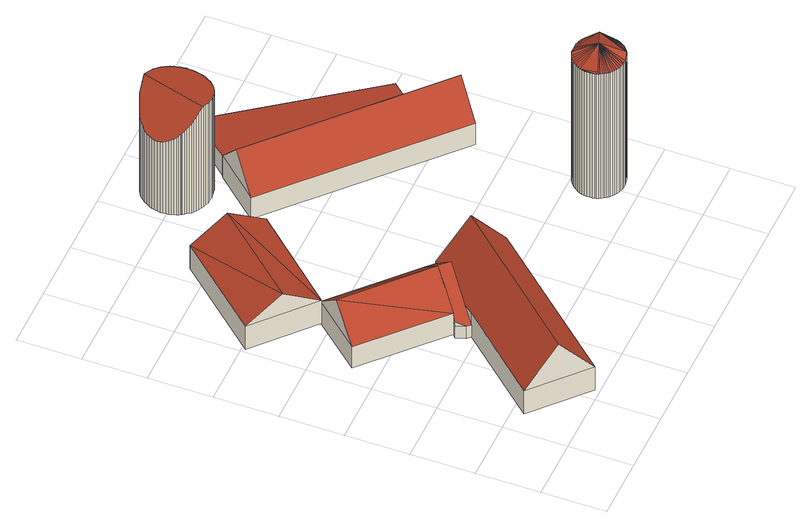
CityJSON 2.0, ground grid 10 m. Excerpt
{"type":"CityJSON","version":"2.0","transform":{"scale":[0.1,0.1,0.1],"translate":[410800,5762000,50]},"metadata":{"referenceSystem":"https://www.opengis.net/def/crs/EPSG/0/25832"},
"CityObjects":{
"building1":{"type":"Building","attributes":{"name":"Spielbrink","Gemeindeschluessel":"05515000","Geometrietyp2DReferenz":"3000","function":"31001_1100"},"address":[{"country":"Germany","locality":"Münster","thoroughfareNumber":"51","thoroughfareName":"Helweger Esch"}],"children":["building1-1","building1-2","building1-3"]},
"building1-1":{"type":"BuildingPart","attributes":{"roofType":"5000","measuredHeight":11.39},"parents":["building1"],"geometry":[{"type":"Solid","lod":"2","boundaries":[[[[0,1,2,3]],[[4,5,1,0]],[[6,7,8,5,4]],[[3,2,9,10,11,12]],[[13,0,3,14]],[[14,12,15,16,6,4,13]],[[13,4,0]],[[14,3,12]],[[1,5,8,9,2]],[[15,12,11]],[[6,16,7]],[[9,8,7,10]],[[7,16,15,11,10]]]],"semantics":{"surfaces":[{"type":"WallSurface"},{"type":"RoofSurface"},{"type":"GroundSurface"},{"type":"ClosureSurface"}],"values":[[0,0,0,0,1,1,0,0,2,0,0,3,3]]}}]},
"building1-2":{"type":"BuildingPart","attributes":{"roofType":"5000","measuredHeight":9.1},"parents":["building1"],"geometry":[{"type":"Solid","lod":"2","boundaries":[[[[17,18,8,7]],[[19,20,18,17]],[[21,22,20,19]],[[10,9,23,24]],[[16,25,26,27,28,29,30,17,7]],[[15,11,31,26,25]],[[31,11,10,24]],[[30,19,17]],[[30,29,21,19]],[[8,18,20,22,23,9]],[[9,10,7,8]],[[22,21,24,23]],[[31,32,27,26]],[[29,28,31,24,21]],[[31,28,27,32]],[[25,16,15]],[[11,15,16,7,10]]]],"semantics":{"surfaces":[{"type":"WallSurface"},{"type":"RoofSurface"},{"type":"GroundSurface"},{"type":"ClosureSurface"}],"values":[[0,0,0,0,1,1,0,0,0,2,3,3,0,3,3,0,3]]}}]},
"building1-3":{"type":"BuildingPart","attributes":{"roofType":"3100","measuredHeight":9.04},"parents":["building1"],"geometry":[{"type":"Solid","lod":"2","boundaries":[[[[31,24,23,33,34]],[[35,36,22,21,29,37]],[[34,33,36,35]],[[35,38,34]],[[32,31,34]],[[34,38,32]],[[37,27,32,38]],[[38,35,37]],[[23,22,36,33]],[[28,37,29]],[[22,23,24,21]],[[21,24,31,28,29]],[[27,37,28]],[[32,27,28,31]]]],"semantics":{"surfaces":[{"type":"WallSurface"},{"type":"RoofSurface"},{"type":"GroundSurface"},{"type":"ClosureSurface"}],"values":[[0,0,0,0,1,1,1,1,2,0,3,3,0,3]]}}]},
"building2":{"type":"Building","attributes":{"Gemeindeschluessel":"05515000","Geometrietyp2DReferenz":"3000","function":"31001_2700","roofType":"5000","measuredHeight":8.43},"geometry":[{"type":"Solid","lod":"2","boundaries":[[[[39,40,41,42]],[[43,44,40,39]],[[45,46,44,43]],[[47,48,46,45]],[[42,41,48,47]],[[47,45,43,49]],[[49,50,47]],[[50,49,39]],[[39,42,50]],[[49,43,39]],[[47,50,42]],[[40,44,46,48,41]]]],"semantics":{"surfaces":[{"type":"WallSurface"},{"type":"RoofSurface"},{"type":"GroundSurface"}],"values":[[0,0,0,0,0,1,1,1,1,0,0,2]]}}]},
"building3":{"type":"Building","attributes":{"Gemeindeschluessel":"05515000","Geometrietyp2DReferenz":"3000","function":"51003_1201","roofType":"5000","measuredHeight":20.07},"geometry":[{"type":"Solid","lod":"2","boundaries":[[[[51,52,53,54]],[[55,56,52,51]],[[57,58,56,55]],[[59,60,58,57]],[[61,62,60,59]],[[63,64,62,61]],[[65,66,64,63]],[[67,68,66,65]],[[69,70,68,67]],[[71,72,70,69]],[[73,74,72,71]],[[75,76,74,73]],[[77,78,76,75]],[[79,80,78,77]],[[81,82,80,79]],[[83,84,82,81]],[[85,86,84,83]],[[87,88,86,85]],[[89,90,88,87]],[[91,92,90,89]],[[93,94,92,91]],[[95,96,94,93]],[[97,98,96,95]],[[99,100,98,97]],[[101,102,100,99]],[[103,104,102,101]],[[105,106,104,103]],[[107,108,106,105]],[[109,110,108,107]],[[111,112,110,109]],[[113,114,112,111]],[[115,116,114,113]],[[117,118,116,115]],[[119,120,118,117]],[[121,122,120,119]],[[123,124,122,121]],[[125,126,124,123]],[[127,128,126,125]],[[129,130,128,127]],[[131,132,130,129]],[[133,134,132,131]],[[135,136,134,133]],[[137,138,136,135]],[[139,140,138,137]],[[141,142,140,139]],[[143,144,142,141]],[[145,146,144,143]],[[147,148,146,145]],[[149,150,148,147]],[[151,152,150,149]],[[153,154,152,151]],[[155,156,154,153]],[[157,158,156,155]],[[159,160,158,157]],[[161,162,160,159]],[[163,164,162,161]],[[165,166,164,163]],[[167,168,166,165]],[[169,170,168,167]],[[171,172,170,169]],[[173,174,172,171]],[[175,176,174,173]],[[177,178,176,175]],[[179,180,178,177]],[[181,182,180,179]],[[183,184,182,181]],[[185,186,184,183]],[[187,188,186,185]],[[189,190,188,187]],[[191,192,190,189]],[[193,194,192,191]],[[195,196,194,193]],[[197,198,196,195]],[[54,53,198,197]],[[141,139,137,135,133,131,129,127,125,123,121,119,117,115,113,111,109,107,105,103,101,199,179,177,175,173,171,169,167,165,163,161,159,157,155,153,151,149,147,145,143]],[[99,97,95,93,91,89,87,85,83,81,79,77,75,73,71,69,67,65,63,61,59,57,55,51,54,197,195,193,191,189,187,185,183,181,199,101]],[[179,199,181]],[[52,56,58,60,62,64,66,68,70,72,74,76,78,80,82,84,86,88,90,92,94,96,98,100,102,104,106,108,110,112,114,116,118,120,122,124,126,128,130,132,134,136,138,140,142,144,146,148,150,152,154,156,158,160,162,164,166,168,170,172,174,176,178,180,182,184,186,188,190,192,194,196,198,53]]]],"semantics":{"surfaces":[{"type":"WallSurface"},{"type":"RoofSurface"},{"type":"GroundSurface"}],"values":[[0,0,0,0,0,0,0,0,0,0,0,0,0,0,0,0,0,0,0,0,0,0,0,0,0,0,0,0,0,0,0,0,0,0,0,0,0,0,0,0,0,0,0,0,0,0,0,0,0,0,0,0,0,0,0,0,0,0,0,0,0,0,0,0,0,0,0,0,0,0,0,0,0,0,1,1,0,2]]}}]},
"building4":{"type":"Building","attributes":{"Gemeindeschluessel":"05515000","Geometrietyp2DReferenz":"3000","function":"51003_1201","roofType":"5000","measuredHeight":26.95},"geometry":[{"type":"Solid","lod":"2","boundaries":[[[[200,201,202,203]],[[204,205,201,200]],[[206,207,205,204]],[[208,209,207,206]],[[210,211,209,208]],[[212,213,211,210]],[[214,215,213,212]],[[216,217,215,214]],[[218,219,217,216]],[[220,221,219,218]],[[222,223,221,220]],[[224,225,223,222]],[[226,227,225,224]],[[228,229,227,226]],[[230,231,229,228]],[[232,233,231,230]],[[234,235,233,232]],[[236,237,235,234]],[[238,239,237,236]],[[240,241,239,238]],[[242,243,241,240]],[[244,245,243,242]],[[246,247,245,244]],[[248,249,247,246]],[[250,251,249,248]],[[252,253,251,250]],[[254,255,253,252]],[[256,257,255,254]],[[258,259,257,256]],[[260,261,259,258]],[[262,263,261,260]],[[264,265,263,262]],[[266,267,265,264]],[[268,269,267,266]],[[270,271,269,268]],[[272,273,271,270]],[[274,275,273,272]],[[276,277,275,274]],[[278,279,277,276]],[[280,281,279,278]],[[282,283,281,280]],[[284,285,283,282]],[[286,287,285,284]],[[288,289,287,286]],[[290,291,289,288]],[[292,293,291,290]],[[294,295,293,292]],[[296,297,295,294]],[[298,299,297,296]],[[300,301,299,298]],[[302,303,301,300]],[[304,305,303,302]],[[306,307,305,304]],[[308,309,307,306]],[[310,311,309,308]],[[312,313,311,310]],[[314,315,313,312]],[[316,317,315,314]],[[318,319,317,316]],[[320,321,319,318]],[[322,323,321,320]],[[203,202,323,322]],[[278,276,274]],[[278,274,272]],[[278,272,270]],[[280,278,270]],[[280,270,268]],[[282,280,268]],[[282,268,324]],[[284,282,324]],[[286,284,324]],[[288,286,324]],[[290,288,324]],[[292,290,324]],[[294,292,324]],[[325,294,324]],[[324,326,325]],[[298,296,325]],[[300,298,325]],[[300,325,326]],[[302,300,326]],[[304,302,326]],[[306,304,326]],[[308,306,326]],[[310,308,326]],[[312,310,326]],[[314,312,326]],[[316,314,326]],[[318,316,326]],[[320,318,326]],[[322,320,326]],[[203,322,326]],[[200,203,326]],[[204,200,326]],[[326,327,204]],[[326,328,232]],[[326,232,230]],[[326,230,228]],[[326,228,226]],[[326,226,224]],[[326,224,222]],[[326,222,220]],[[327,326,220]],[[206,327,220]],[[206,220,218]],[[208,206,218]],[[208,218,216]],[[210,208,216]],[[210,216,214]],[[214,212,210]],[[324,266,264]],[[324,264,262]],[[324,262,260]],[[324,260,258]],[[324,258,256]],[[324,256,254]],[[324,254,252]],[[324,252,250]],[[324,250,248]],[[324,248,246]],[[324,246,244]],[[324,244,242]],[[324,242,240]],[[326,324,240]],[[326,240,238]],[[326,238,236]],[[326,236,234]],[[234,328,326]],[[204,327,206]],[[266,324,268]],[[232,328,234]],[[294,325,296]],[[201,205,207,209,211,213,215,217,219,221,223,225,227,229,231,233,235,237,239,241,243,245,247,249,251,253,255,257,259,261,263,265,267,269,271,273,275,277,279,281,283,285,287,289,291,293,295,297,299,301,303,305,307,309,311,313,315,317,319,321,323,202]]]],"semantics":{"surfaces":[{"type":"WallSurface"},{"type":"RoofSurface"},{"type":"GroundSurface"}],"values":[[0,0,0,0,0,0,0,0,0,0,0,0,0,0,0,0,0,0,0,0,0,0,0,0,0,0,0,0,0,0,0,0,0,0,0,0,0,0,0,0,0,0,0,0,0,0,0,0,0,0,0,0,0,0,0,0,0,0,0,0,0,0,1,1,1,1,1,1,1,1,1,1,1,1,1,1,1,1,1,1,1,1,1,1,1,1,1,1,1,1,1,1,1,1,1,1,1,1,1,1,1,1,1,1,1,1,1,1,1,1,1,1,1,1,1,1,1,1,1,1,1,1,1,1,1,1,1,1,0,0,0,0,2]]}}]},
"building5":{"type":"Building","attributes":{"Gemeindeschluessel":"05515000","Geometrietyp2DReferenz":"3000","function":"31001_2700","roofType":"5000","measuredHeight":9.61},"geometry":[{"type":"Solid","lod":"2","boundaries":[[[[329,330,331,332]],[[333,334,330,329]],[[335,336,334,333]],[[332,331,336,335]],[[337,338,329,332]],[[337,335,333]],[[333,338,337]],[[329,338,333]],[[335,337,332]],[[330,334,336,331]]]],"semantics":{"surfaces":[{"type":"WallSurface"},{"type":"RoofSurface"},{"type":"GroundSurface"}],"values":[[0,0,0,0,1,1,1,0,0,2]]}}]},
"building6":{"type":"Building","attributes":{"Gemeindeschluessel":"05515000","Geometrietyp2DReferenz":"3000","function":"51009_1610","roofType":"2100","measuredHeight":3.95},"geometry":[{"type":"Solid","lod":"2","boundaries":[[[[339,340,341,333]],[[342,343,340,339]],[[344,345,343,342]],[[346,347,345,344]],[[333,341,347,346]],[[344,342,339,333,346]],[[340,343,345,347,341]]]],"semantics":{"surfaces":[{"type":"WallSurface"},{"type":"RoofSurface"},{"type":"GroundSurface"}],"values":[[0,0,0,0,0,1,2]]}}]}
},
"vertices":[
[119,8,53],[119,8,7],[310,222,7],[310,222,53],[37,83,53],[37,83,7],[151,210,53],[151,210,31],[151,210,7],[228,296,7],[228,296,31],[228,296,49],[228,296,53],[78,46,121],[269,259,121],[225,293,53],[165,226,53],
[145,215,31],[145,215,7],[140,230,31],[140,230,7],[146,235,31],[146,235,7],[214,310,7],[214,310,31],[195,259,98],[180,273,98],[175,267,90],[147,237,49],[146,235,47],[140,230,39],[214,310,49],[180,273,97],
[96,417,7],[96,417,49],[29,342,49],[29,342,7],[146,235,49],[63,379,97],
[125,628,54],[125,628,8],[5,494,8],[5,494,54],[215,549,54],[215,549,8],[96,417,54],[96,417,8],[94,415,54],[94,415,8],[169,589,93],[49,455,93],
[217,680,170],[217,680,11],[217,679,11],[217,679,171],[215,682,167],[215,682,11],[214,685,164],[214,685,11],[213,689,161],[213,689,11],[212,692,159],[212,692,11],[211,696,156],[211,696,11],[211,700,154],[211,700,11],[210,704,152],[210,704,11],[210,708,151],[210,708,11],[211,713,149],[211,713,11],[212,718,149],[212,718,11],[213,722,149],[213,722,11],[215,727,150],[215,727,11],[218,732,151],[218,732,11],[221,737,153],[221,737,11],[224,741,157],[224,741,11],[228,745,161],[228,745,11],[233,749,165],[233,749,11],[238,752,171],[238,752,11],[243,754,177],[243,754,11],[248,756,183],[248,756,11],[254,758,190],[254,758,11],[259,758,197],[259,758,11],[265,758,205],[265,758,11],[270,758,212],[270,758,11],[275,757,210],[275,757,11],[280,756,209],[280,756,11],[284,754,208],[284,754,11],[289,752,207],[289,752,11],[292,750,206],[292,750,11],[296,747,205],[296,747,11],[299,745,204],[299,745,11],[301,742,204],[301,742,11],[304,740,203],[304,740,11],[306,737,202],[306,737,11],[308,734,202],[308,734,11],[309,732,201],[309,732,11],[311,729,201],[311,729,11],[312,726,200],[312,726,11],[313,723,200],[313,723,11],[314,720,200],[314,720,11],[315,716,199],[315,716,11],[316,712,199],[316,712,11],[316,708,198],[316,708,11],[316,704,198],[316,704,11],[316,700,198],[316,700,11],[315,695,198],[315,695,11],[314,690,198],[314,690,11],[312,685,198],[312,685,11],[310,680,198],[310,680,11],[307,676,198],[307,676,11],[304,671,199],[304,671,11],[300,667,199],[300,667,11],[296,663,200],[296,663,11],[291,660,201],[291,660,11],[286,657,202],[286,657,11],[280,655,203],[280,655,11],[275,654,204],[275,654,11],[269,653,205],[269,653,11],[264,652,206],[264,652,11],[258,653,208],[258,653,11],[253,653,209],[253,653,11],[248,655,210],[248,655,11],[244,656,211],[244,656,11],[240,658,208],[240,658,11],[236,660,203],[236,660,11],[232,662,197],[232,662,11],[229,665,192],[229,665,11],[226,667,187],[226,667,11],[224,670,183],[224,670,11],[222,673,179],[222,673,11],[220,675,175],[220,675,11],[218,678,172],[218,678,11],[242,657,212],
[472,145,259],[472,145,12],[473,142,12],[473,142,259],[470,147,259],[470,147,12],[469,150,259],[469,150,12],[469,153,259],[469,153,12],[468,156,259],[468,156,12],[468,160,259],[468,160,12],[468,164,259],[468,164,12],[468,168,259],[468,168,12],[469,172,259],[469,172,12],[470,176,259],[470,176,12],[472,180,259],[472,180,12],[475,184,259],[475,184,12],[478,188,259],[478,188,12],[481,191,259],[481,191,12],[485,194,259],[485,194,12],[490,197,259],[490,197,12],[494,198,259],[494,198,12],[499,200,259],[499,200,12],[504,200,259],[504,200,12],[508,200,259],[508,200,12],[513,200,259],[513,200,12],[517,199,259],[517,199,12],[521,198,259],[521,198,12],[525,196,259],[525,196,12],[528,194,259],[528,194,12],[531,192,259],[531,192,12],[533,190,259],[533,190,12],[535,188,259],[535,188,12],[537,185,259],[537,185,12],[539,183,259],[539,183,12],[540,181,259],[540,181,12],[541,179,259],[541,179,12],[543,176,259],[543,176,12],[544,173,259],[544,173,12],[544,170,259],[544,170,12],[545,167,259],[545,167,12],[545,164,259],[545,164,12],[545,160,259],[545,160,12],[545,156,259],[545,156,12],[544,152,259],[544,152,12],[543,148,259],[543,148,12],[541,144,259],[541,144,12],[539,140,259],[539,140,12],[536,136,259],[536,136,12],[532,132,259],[532,132,12],[529,129,259],[529,129,12],[524,127,259],[524,127,12],[520,125,259],[520,125,12],[515,124,259],[515,124,12],[510,123,259],[510,123,12],[505,123,259],[505,123,12],[501,123,259],[501,123,12],[497,124,259],[497,124,12],[493,125,259],[493,125,12],[489,127,259],[489,127,12],[486,129,259],[486,129,12],[483,131,259],[483,131,12],[480,133,259],[480,133,12],[478,135,259],[478,135,12],[476,137,259],[476,137,12],[475,140,259],[475,140,12],[543,176,265],[521,125,265],[507,162,282],[470,148,264],[493,198,264],
[248,586,51],[248,586,9],[506,350,9],[506,350,51],[311,655,51],[311,655,9],[569,420,51],[569,420,9],[538,385,105],[280,621,105],
[364,714,42],[364,714,12],[311,655,12],[372,723,41],[372,723,12],[540,486,48],[540,486,12],[519,464,51],[519,464,12]
]}
